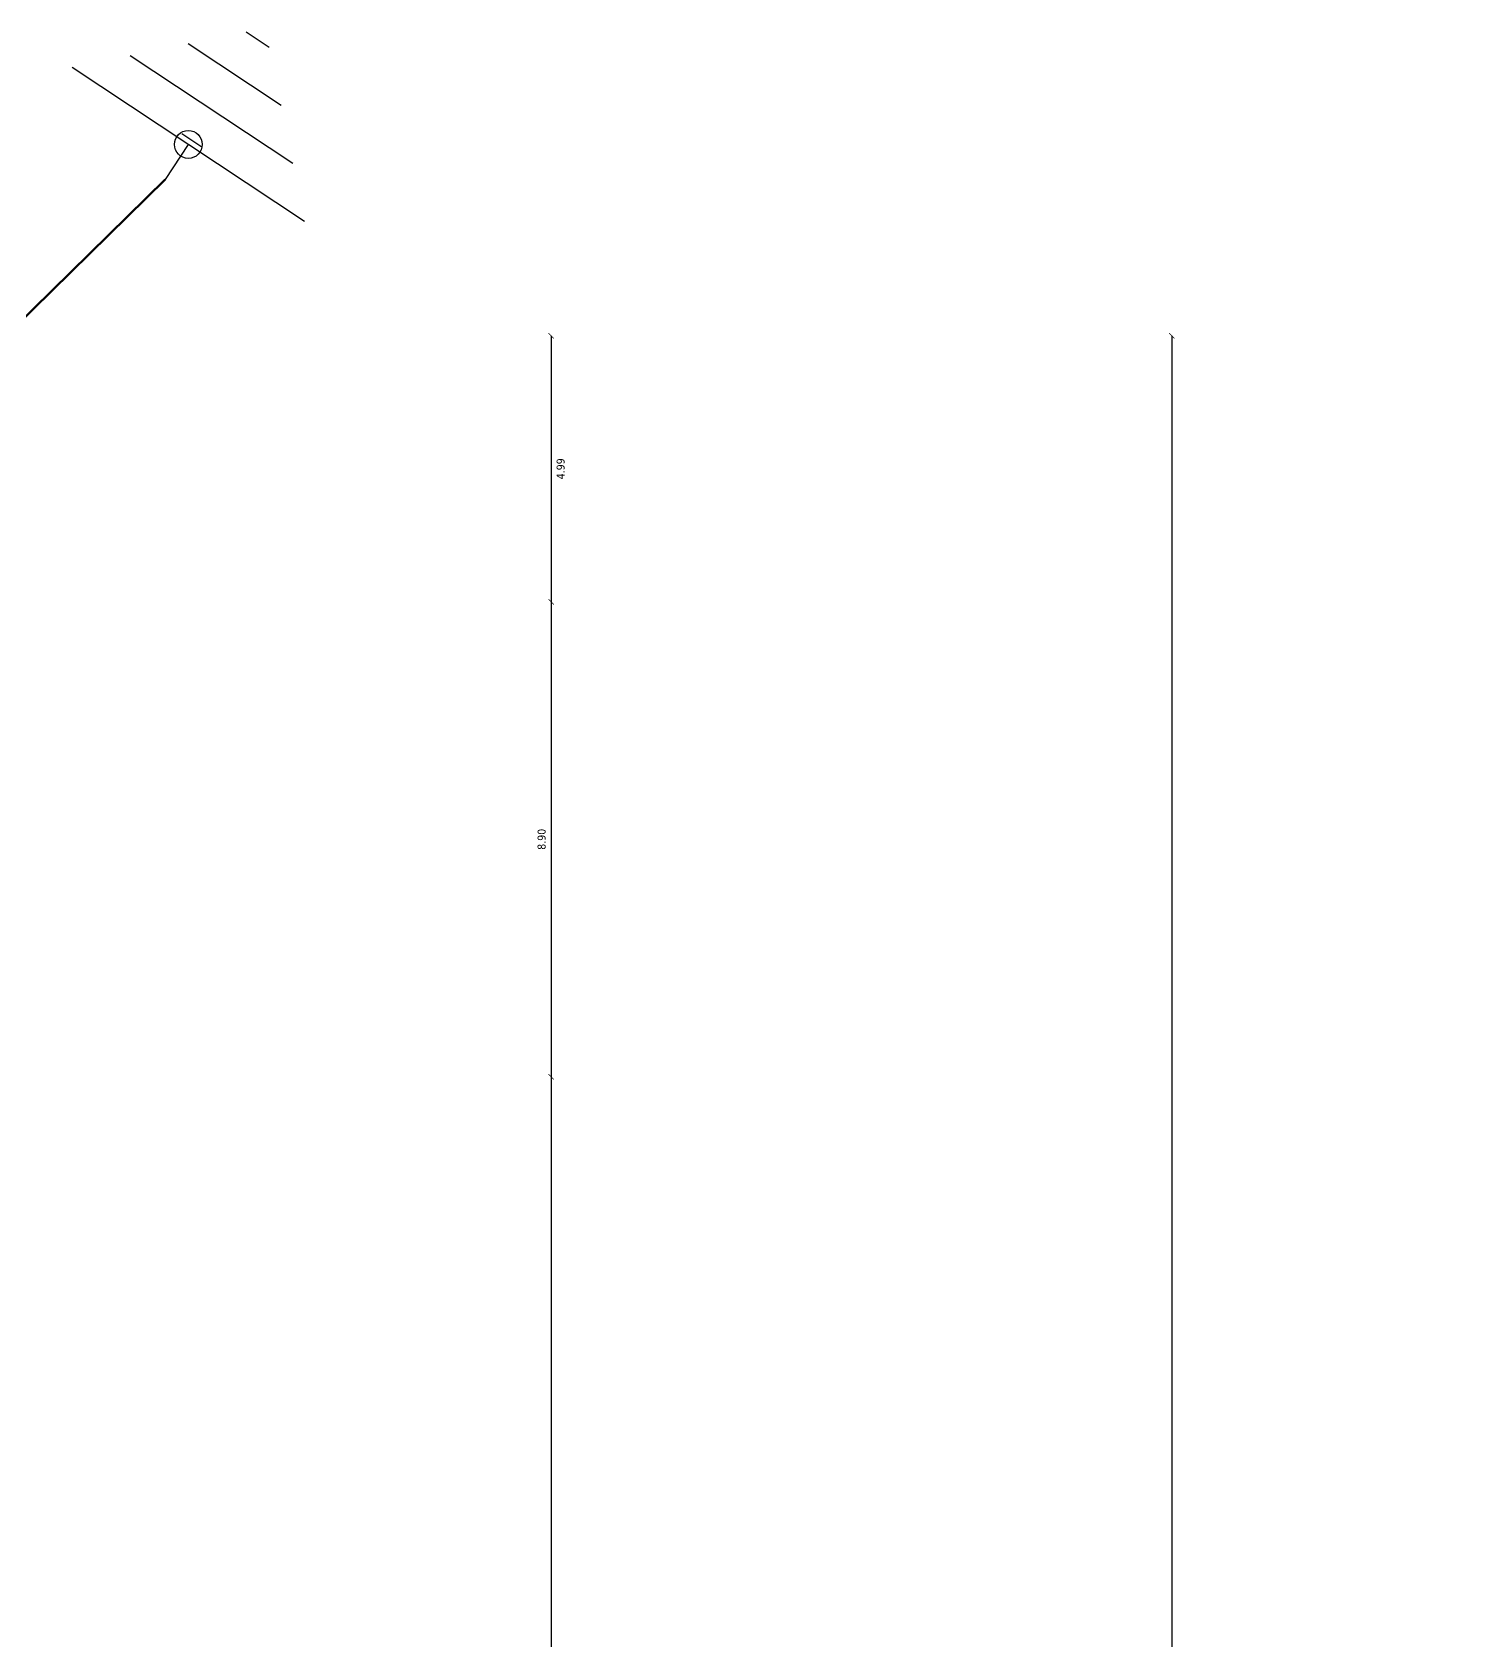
# Model space of a CAD drawing. Header units: millimetres. Extents: x 154 to 5560, y 36 to 724.
# Drawn here: x 1783.88 to 1810.5, y 476.63 to 506.77 of the extents above; entities that cross this region are included whole.
import ezdxf

# ---------------------------------------------------------------- set-up
doc = ezdxf.new("R2010")
doc.units = ezdxf.units.MM
doc.linetypes.add('ACAD_ISO10W100', pattern=[18, 12, -3, 0, -3])
for name, color, linetype in [('MİMARİ PLAN', 8, 'Continuous'), ('SEMBOL LİSTESİ', 7, 'Continuous'), ('topraklama', 104, 'Continuous')]:
    doc.layers.add(name, color=color, linetype=linetype)
doc.styles.add('taho', font='tahoma.ttf')
doc.dimstyles.new('PATO', dxfattribs={"dimtxt": 0.15, "dimasz": 0.1, "dimexe": 0.02, "dimexo": 0, "dimgap": 0.1, "dimtad": 2, "dimzin": 1, "dimdsep": 46, "dimtxsty": 'taho', "dimblk": 'ARCHTICK', "dimcen": 0.1, "dimse1": 1, "dimse2": 1, "dimclrd": 256, "dimclre": 1, "dimclrt": 256, "dimadec": 0, "dimazin": 0, "dimtfac": 1, "dimtix": 1, "dimtmove": 0, "dimatfit": 3, "dimldrblk": 'ARCHTICK', "dimfxl": 1, "dimtolj": 1, "dimtzin": 0, "dimarcsym": 0})

# ---------------------------------------------------------------- blocks, each defined once
blk = doc.blocks.new('_ARCHTICK')
at = {"color": 0, "linetype": 'ByBlock', "const_width": 0.15}
blk.add_lwpolyline([(-0.5, -0.5), (0.5, 0.5)], dxfattribs=at)
blk = doc.blocks.new('*D37')
at = {"layer": 'Defpoints', "color": 0, "transparency": 16777216}
for p in [(1779.644, 501.082), (1774.657, 496.096), (1793.602, 496.096)]:
    blk.add_point(p, dxfattribs=at)
at = {"layer": 'MİMARİ PLAN', "lineweight": -2, "transparency": 16777216}
blk.add_line((1793.602, 501.082), (1793.602, 496.096), dxfattribs=at)
at = {"layer": 'MİMARİ PLAN', "lineweight": -2, "transparency": 16777216, "xscale": 0.1, "yscale": 0.1, "zscale": 0.1}
for p, rotation in [((1793.602, 501.082), 90), ((1793.602, 496.096), 270)]:
    blk.add_blockref('_ARCHTICK', p, dxfattribs=dict(at, rotation=rotation))
at = {"layer": 'MİMARİ PLAN', "transparency": 16777216, "insert": (1793.78, 498.589), "char_height": 0.15, "attachment_point": 5, "rotation": 90, "style": 'taho'}
blk.add_mtext('\\A1;4.99', dxfattribs=at)
blk = doc.blocks.new('*D38')
at = {"layer": 'Defpoints', "color": 0, "transparency": 16777216}
for p in [(1810.5, 496.096), (1786.851, 487.196), (1793.602, 487.196)]:
    blk.add_point(p, dxfattribs=at)
at = {"layer": 'MİMARİ PLAN', "lineweight": -2, "transparency": 16777216}
blk.add_line((1793.602, 496.096), (1793.602, 487.196), dxfattribs=at)
at = {"layer": 'MİMARİ PLAN', "lineweight": -2, "transparency": 16777216, "xscale": 0.1, "yscale": 0.1, "zscale": 0.1}
for p, rotation in [((1793.602, 496.096), 90), ((1793.602, 487.196), 270)]:
    blk.add_blockref('_ARCHTICK', p, dxfattribs=dict(at, rotation=rotation))
at = {"layer": 'MİMARİ PLAN', "transparency": 16777216, "insert": (1793.424, 491.646), "char_height": 0.15, "attachment_point": 5, "rotation": 90, "style": 'taho'}
blk.add_mtext('\\A1;8.90', dxfattribs=at)
blk = doc.blocks.new('*D39')
at = {"layer": 'Defpoints', "color": 0, "transparency": 16777216}
for p in [(1783.183, 487.196), (1783.183, 436.965), (1793.602, 436.965)]:
    blk.add_point(p, dxfattribs=at)
at = {"layer": 'MİMARİ PLAN', "lineweight": -2, "transparency": 16777216}
blk.add_line((1793.602, 487.196), (1793.602, 436.965), dxfattribs=at)
at = {"layer": 'MİMARİ PLAN', "lineweight": -2, "transparency": 16777216, "xscale": 0.1, "yscale": 0.1, "zscale": 0.1}
for p, rotation in [((1793.602, 487.196), 90), ((1793.602, 436.965), 270)]:
    blk.add_blockref('_ARCHTICK', p, dxfattribs=dict(at, rotation=rotation))
at = {"layer": 'MİMARİ PLAN', "transparency": 16777216, "insert": (1793.78, 462.08), "char_height": 0.15, "attachment_point": 5, "rotation": 90, "style": 'taho'}
blk.add_mtext('\\A1;50.23', dxfattribs=at)
blk = doc.blocks.new('*D41')
at = {"layer": 'Defpoints', "color": 0, "transparency": 16777216}
for p in [(1783.183, 501.082), (1783.183, 352.481), (1805.234, 352.481)]:
    blk.add_point(p, dxfattribs=at)
at = {"layer": 'MİMARİ PLAN', "lineweight": -2, "transparency": 16777216}
blk.add_line((1805.234, 501.082), (1805.234, 352.481), dxfattribs=at)
at = {"layer": 'MİMARİ PLAN', "lineweight": -2, "transparency": 16777216, "xscale": 0.1, "yscale": 0.1, "zscale": 0.1}
for p, rotation in [((1805.234, 501.082), 90), ((1805.234, 352.481), 270)]:
    blk.add_blockref('_ARCHTICK', p, dxfattribs=dict(at, rotation=rotation))
at = {"layer": 'MİMARİ PLAN', "transparency": 16777216, "insert": (1805.412, 426.782), "char_height": 0.15, "attachment_point": 5, "rotation": 90, "style": 'taho'}
blk.add_mtext('\\A1;148.60', dxfattribs=at)

msp = doc.modelspace()

# ---------------------------------------------------------------- hatches: boundary and pattern name
at = {"layer": 'SEMBOL LİSTESİ'}
h = msp.add_hatch(dxfattribs=at)
h.set_pattern_fill('ANGLE', color=256, scale=0.261358, angle=146.4435)
h.set_pattern_definition([(146.4435, (1878.8192, 548.9002), (-1.00911, -1.521336), [1.3277, -0.497887]), (236.4435, (1878.8192, 548.9002), (1.521336, -1.00911), [1.3277, -0.497887])])
h.paths.add_polyline_path([(1787.063, 504.667, 1), (1786.541, 504.667, 1)])

# ---------------------------------------------------------------- linework, layer by layer
for p, q in [((1788.32, 506.482), (1787.884, 506.771)), ((1788.54, 505.396), (1786.798, 506.551)), ((1788.76, 504.309), (1785.711, 506.331)), ((1788.98, 503.222), (1784.624, 506.111)), ((1786.802, 504.667), (1786.369, 504.013))]:
    msp.add_line(p, q, dxfattribs=at)
msp.add_circle((1786.802, 504.667), 0.261, dxfattribs=at)
at = {"layer": 'topraklama', "linetype": 'ACAD_ISO10W100', "lineweight": 60}
msp.add_line((1780.612, 498.36), (1786.369, 504.013), dxfattribs=at)

# ---------------------------------------------------------------- dimensions: what is measured, and where the dimension line sits
at = {"layer": 'MİMARİ PLAN'}
for base, p1, p2, picture, middle in [((1793.602, 496.096), (1779.644, 501.082), (1774.657, 496.096), '*D37', (1793.78, 498.589)), ((1805.234, 352.481), (1783.183, 501.082), (1783.183, 352.481), '*D41', (1805.412, 426.782)), ((1793.602, 487.196), (1810.5, 496.096), (1786.851, 487.196), '*D38', (1793.424, 491.646)), ((1793.602, 436.965), (1783.183, 487.196), (1783.183, 436.965), '*D39', (1793.78, 462.08))]:
    dim = msp.add_linear_dim(base=base, p1=p1, p2=p2, angle=90, dimstyle='PATO', dxfattribs=at)
    dim.commit()
    dim.dimension.update_dxf_attribs({"geometry": picture, "text_midpoint": middle})

doc.saveas('drawing.dxf')
